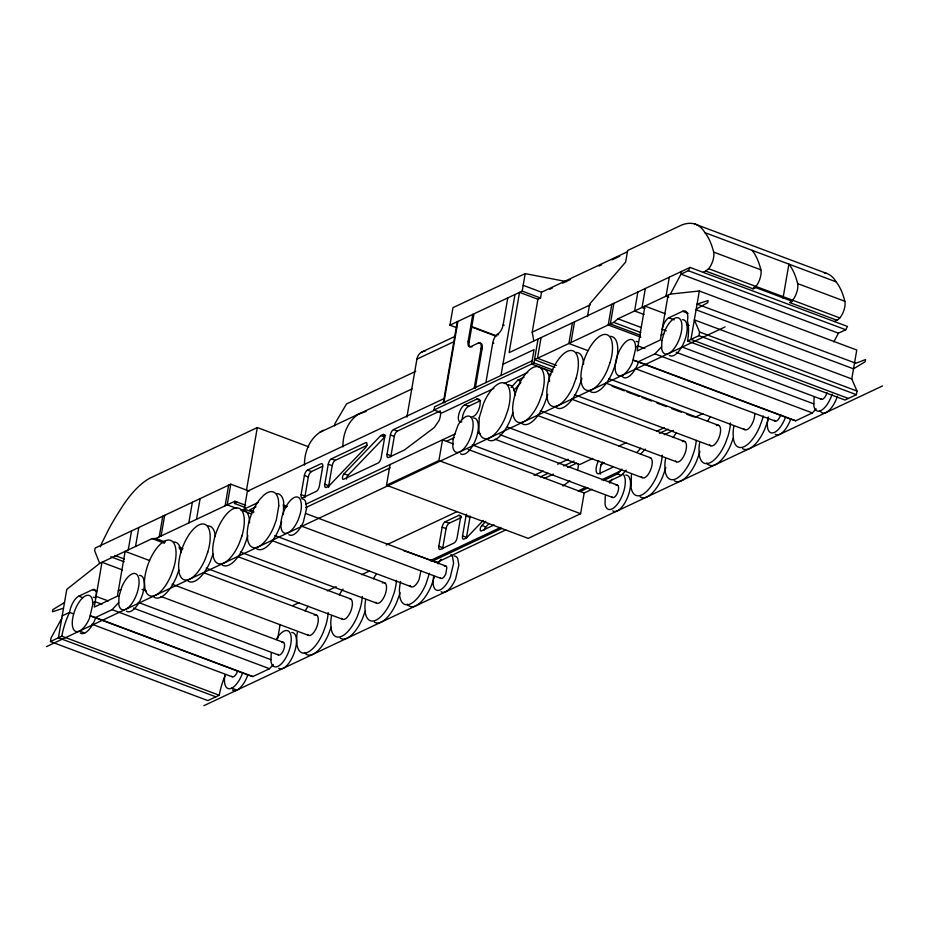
<?xml version="1.0" encoding="UTF-8"?>
<svg xmlns="http://www.w3.org/2000/svg" width="929" height="929" viewBox="0 0 929 929"><rect width="100%" height="100%" fill="white"/><g stroke="black" fill="none" stroke-linecap="round" stroke-linejoin="round"><path stroke-width="1.39" d="M283.345 514.538L283.67 501.915A29.577 12.716 -69.4 0 0 276.691 493.589M271.187 653.331L270.978 661.529A19.219 8.256 -69.4 0 0 284.111 660.507A19.219 8.256 -69.4 0 0 290.452 633.845A19.219 8.256 -69.4 0 0 276.215 639.524M605.255 495.947L605.034 504.133A19.219 8.256 -69.4 0 0 617.309 504.284A19.219 8.256 -69.4 0 0 625.054 478.516L624.137 475.59A19.219 8.256 -69.4 0 0 622.593 473.755M631.406 474.882L631.081 487.504A29.577 12.716 -69.4 0 0 657.221 475.183L659.857 467.926A29.577 12.716 -69.4 0 0 662.226 455.164M814.059 397.566L813.85 405.764A19.219 8.256 -69.4 0 0 821.782 410.037A19.219 8.256 -69.4 0 0 832.163 394.233M224.934 676.033A42.014 18.057 -69.4 0 0 219.244 695.24L207.875 700.594L50.433 641.556L51.06 637.933L61.779 618.296M128.26 549.887L131.535 530.923M135.541 546.461L138.816 527.498M159.219 536.881L162.784 516.199M161.1 535.987L164.677 515.305M188.808 522.934L192.373 502.264M196.518 519.311L200.095 498.629M225.097 505.84L228.673 485.159M249.216 491.093L230.764 484.172L227.187 504.853L236.686 508.418M245.302 507.536L234.445 503.46L234.828 501.254L245.686 505.33M246.51 490.082L257.31 427.561L308.765 446.861M253.733 512.576L244.292 509.022L247.358 491.255L443.957 398.622M301.089 494.611L304.387 475.474A4.645 1.997 -69.4 0 1 307.499 470.097L321.051 463.71A4.645 1.997 -69.4 0 1 322.677 466.857L319.379 485.995A4.645 1.997 -69.4 0 1 316.266 491.371L302.715 497.758A4.645 1.997 -69.4 0 1 301.089 494.611L305.026 496.086A4.645 1.997 -69.4 0 0 304.921 497.63M277.701 638.595L280.14 624.497M305.026 496.086L308.323 476.96A4.645 1.997 -69.4 0 1 311.436 471.572L322.514 466.346M334.591 425.865L334.997 423.473L346.552 403.929L415.716 371.345M324.79 484.241L328.251 464.233A4.645 1.997 -69.4 0 1 331.351 458.856L365.747 442.657A3.24 1.393 -69.4 0 1 366.955 443.714A3.24 1.393 -69.4 0 1 366.107 447.07L328.611 486.366L326.427 487.388A4.645 1.997 -69.4 0 1 324.79 484.241L328.727 485.716A4.645 1.997 -69.4 0 0 328.634 487.272M328.727 485.716L332.187 465.708A4.645 1.997 -69.4 0 1 335.288 460.331L367.129 445.328M440.52 412.093A10.324 4.436 -69.4 0 1 439.057 420.57L434.4 427.433L404.44 449.996L388.67 457.428A4.645 1.997 -69.4 0 1 387.033 454.281L390.366 434.969A4.645 1.997 -69.4 0 1 393.478 429.593L435.027 410.014M390.854 456.824A4.645 1.997 -69.4 0 1 390.97 455.756L394.302 436.444A4.645 1.997 -69.4 0 1 397.415 431.068L440.265 410.873M591.901 489.339L584.19 492.974L580.613 513.691L528.206 538.379L386.51 485.252L390.087 464.535M406.89 417.167L416.912 359.128A12.414 10.254 64.8 0 1 425.203 351.034M493.926 388.427L441.902 412.94L434.029 409.991L434.586 406.774L532.131 360.812M456.696 327.682L449.938 325.15L452.957 307.662L525.199 273.625L566.469 281.592M457.289 321.678L443.296 402.675M457.916 321.388L443.934 402.373L444.979 402.768M386.51 485.252L438.918 460.552L442.494 439.847L453.189 443.853M471.92 346.97L470.864 346.575A7.746 3.333 -69.4 0 1 468.146 341.326L472.803 314.374L473.848 314.768L469.191 341.721A7.746 3.333 -69.4 0 0 470.109 346.947M458.81 515.374A4.645 1.997 -69.4 0 1 460.436 518.521L457.138 537.647A4.645 1.997 -69.4 0 1 454.026 543.024L440.474 549.411A4.645 1.997 -69.4 0 1 438.836 546.264L442.146 527.138A4.645 1.997 -69.4 0 1 445.258 521.75L458.81 515.374L461.423 516.35M442.668 548.807A4.645 1.997 -69.4 0 1 442.773 547.738L446.083 528.613A4.645 1.997 -69.4 0 1 449.183 523.236L461.504 517.43M470.864 346.575L478.354 343.045A7.746 3.333 -69.4 0 1 481.083 348.294L474.208 388.113L475.253 388.496L482.128 348.689A7.746 3.333 -69.4 0 0 479.91 343.254M485.902 382.597L492.776 342.778A7.746 3.333 -69.4 0 1 497.956 333.813A7.746 3.333 -69.4 0 0 503.135 324.848L507.791 297.895M483.254 520.449L466.37 538.019L464.186 539.052A4.645 1.997 -69.4 0 1 462.549 535.905L466.01 515.897A4.645 1.997 -69.4 0 1 466.474 514.178M466.381 538.437A4.645 1.997 -69.4 0 1 466.486 537.38L469.946 517.372A4.645 1.997 -69.4 0 1 470.213 516.222M500.998 375.49L514.991 294.505M449.938 325.15L522.179 291.114L525.199 273.625M533.792 340.722L532.212 332.176L537.903 299.243L540.55 298L541.549 292.217L627.156 251.887M434.029 409.991L533.943 362.914L538.065 339.027M541.073 337.61L537.496 358.292L556.494 365.411M572.45 322.827L568.885 343.498L587.883 350.628M570.975 342.522L574.54 321.84M587.5 316.592L589.66 304.05L625.658 262.036L627.656 250.482L681.584 225.073A82.309 35.383 -69.4 0 1 704.925 232.645L836.123 281.847A123.464 53.081 -69.4 0 1 844.833 301.286A11.671 5.017 -69.4 0 1 840.339 317.323L838.109 319.611L834.358 321.539M611.816 304.282L608.24 324.953L640.813 337.169M613.906 303.295L610.33 323.977L640.186 335.172M637.875 291.996L634.6 310.971L644.099 314.525M645.341 288.478L642.067 307.453L644.784 308.463M669.31 277.19L666.035 296.154L668.752 297.175M668.067 295.201L660.322 340.014L637.189 350.918L644.935 306.094L665.292 313.735M681.468 271.454L681.003 274.136L670.413 294.087L617.971 318.798L613.721 322.375L534.5 359.697L554.857 367.338M666.244 330.829L662.18 329.307A9.929 4.262 -69.4 0 1 668.81 317.811L682.641 311.296A13.714 5.899 -69.4 0 1 686.496 311.947L686.995 312.736A13.714 5.899 -69.4 0 1 687.414 320.911A42.014 18.057 -69.4 0 1 687.576 341.013L845.007 400.039L856.375 394.686L857.002 391.063L851.777 378.927L856.77 350.024L699.328 290.998L690.967 339.41L848.409 398.448M687.576 341.013L698.945 335.648L699.572 332.025L694.346 319.901L851.777 378.927M703.16 272.336L705.808 271.094L753.047 288.803L755.66 287.572L755.858 286.434L753.454 287.56M783.008 298.197L788.895 264.126A123.464 53.081 -69.4 0 1 797.605 283.577A11.671 5.017 -69.4 0 1 793.099 299.602L791.996 300.903M837.006 320.284L789.778 302.575L792.391 301.344L792.588 300.206M429.419 573.274L425.923 584.167A29.577 12.716 -69.4 0 1 399.784 596.476L399.4 590.635A29.577 12.716 -69.4 0 1 400.573 581.473M433.808 578.872L434.377 576.456M95.606 617.878L94.746 620.235A19.219 8.256 -69.4 0 1 80.242 632.997M178.856 570.22L176.22 577.478A29.577 12.716 -69.4 0 1 153.889 597.126M212.985 554.137L210.349 561.395A29.577 12.716 -69.4 0 1 188.018 581.043M281.615 521.808L278.979 529.065A29.577 12.716 -69.4 0 1 256.648 548.714M242.539 672.979L241.691 675.337A19.219 8.256 -69.4 0 1 229.242 688.737A19.219 8.256 -69.4 0 1 224.923 675.139M273.277 664.641L269.515 668.706L252.874 676.544L247.788 674.942L246.94 677.299A19.219 8.256 -69.4 0 1 232.436 690.061M331.038 627.284L328.401 634.542A29.577 12.716 -69.4 0 1 304.387 652.495M365.178 611.212L362.531 618.47A29.577 12.716 -69.4 0 1 340.2 638.107M433.471 579.789L431.161 586.129A29.577 12.716 -69.4 0 1 407.146 604.071M512.913 412.824L510.276 420.082A29.577 12.716 -69.4 0 1 487.946 439.731M638.467 362.101L637.608 364.458A19.219 8.256 -69.4 0 1 621.559 375.374M733.364 437.733L730.728 444.991A29.577 12.716 -69.4 0 1 706.714 462.932M785.411 417.202L784.552 419.56A19.219 8.256 -69.4 0 1 771.558 432.926A19.219 8.256 -69.4 0 1 768.271 417.016M816.15 408.876L812.387 412.929L795.747 420.767L790.66 419.176L789.801 421.522A19.219 8.256 -69.4 0 1 775.297 434.284M286.387 505.957L284.193 510.335A19.207 8.256 -69.4 0 0 283.624 532.712A19.207 8.256 -69.4 0 0 298.128 519.961C300.59 513.551 302.819 506.142 300.241 499.419A19.207 8.256 -69.4 0 0 286.399 505.933M438.151 563.868L438.569 563.02A19.207 8.256 -69.4 0 1 441.089 559.258M609.761 483.15L610.272 482.128A19.219 8.256 -69.4 0 1 612.141 479.225M838.446 333.174L681.003 274.136L688.308 270.699L690.038 267.424L847.48 326.451L845.738 329.737L838.446 333.174L833.812 341.895M344.078 473.79L343.312 474.858A3.24 1.393 -69.4 0 0 342.476 478.203A3.24 1.393 -69.4 0 0 343.684 479.259L378.068 463.06A4.645 1.997 -69.4 0 0 381.169 457.683L384.629 437.675A4.645 1.997 -69.4 0 0 382.992 434.528L380.809 435.562L344.078 473.79L348.015 475.265L384.745 437.036L380.809 435.562M348.015 475.265L347.249 476.333A3.24 1.393 -69.4 0 0 346.412 479.074M485.809 521.308L481.071 526.511A3.24 1.393 -69.4 0 0 480.223 529.855A3.24 1.393 -69.4 0 0 481.431 530.923L494.17 524.92M488.747 523.828L485.008 527.986A3.24 1.393 -69.4 0 0 484.253 530.053M511.159 387.532L517.801 380.158L524.002 377.244M513.598 390.656L520.914 382.551M603.397 480.595L617.553 473.929L621.873 469.133M637.015 452.365L640.789 448.173M608.623 481.466L621.489 475.404L626.239 470.144M640.487 454.351L645.249 449.079M247.788 674.942L90.357 615.904L95.443 617.506L112.084 609.668L118.668 602.573M790.66 419.176L633.218 360.138L638.304 361.729L654.945 353.891L661.529 346.796M234.828 501.254L155.828 538.472L152.17 538.634L99.647 563.38L66.772 589.392L58.411 637.805L215.853 696.843M562.939 486.03L569.86 480.827M705.808 271.094L709.141 268.121A11.671 5.017 -69.4 0 0 713.635 252.096A123.464 53.081 -69.4 0 0 704.925 232.645M753.047 288.803L756.369 285.83A11.671 5.017 -69.4 0 0 760.863 269.805A123.464 53.081 -69.4 0 0 752.153 250.354M789.778 302.575L790.869 301.902M549.713 289.256L552.314 288.036M562.695 283.148L570.476 279.478M599.019 266.031L601.62 264.8M611.99 259.911L619.782 256.241M257.31 427.561L149.836 478.191A82.309 35.383 -69.4 0 0 119.504 511.055A123.464 53.081 -69.4 0 0 108.867 528.996L101.935 542.884A11.671 5.017 -69.4 0 0 100.483 546.798M421.383 352.23L455.28 336.252M416.912 359.128L454.42 341.454M319.773 432.38L412.011 388.926M532.212 332.176L590.379 304.782M690.038 267.424L509.115 352.66L519.532 292.356L537.903 299.243M230.764 484.172L95.153 548.064L94.688 550.746L99.647 563.38M502.937 364.273L534.07 349.606L531.574 364.029L552.848 372.006M234.445 503.46L237.081 502.217M504.331 383.526L527.742 372.494M461.818 421.847A9.313 4.006 -69.4 0 1 458.543 415.542A9.313 4.006 -69.4 0 1 464.767 404.765L476.682 399.145L480.607 400.631L468.704 406.24A9.313 4.006 -69.4 0 0 462.259 419.153M244.292 509.022L258.169 502.496M256.009 506.839L249.808 509.754L253.861 511.275M64.507 602.515L52.837 609.633L52.477 611.77L63.52 608.193M50.433 641.556L61.813 636.202A42.014 18.057 -69.4 0 1 69.559 612.374A13.714 5.899 -69.4 0 1 73.124 602.329L74.006 600.889A13.714 5.899 -69.4 0 1 78.791 596.174L92.621 589.66L96.686 591.181M471.34 417.365L473.72 416.238A9.313 4.006 -69.4 0 0 479.956 405.462A9.313 4.006 -69.4 0 0 476.682 399.145M62.208 615.834L69.559 612.374L73.635 613.895M92.691 602.909L95.176 601.737L101.969 604.28M118.32 590.832L120.805 589.66M635.552 347.132L638.049 345.96L644.831 348.503M661.181 335.055L663.678 333.883M305.629 504.331L455.361 433.785M305.664 507.64L390.122 467.844M446.431 441.321L454.153 437.687M46.45 646.642L725.108 326.892M386.209 545.009L456.894 511.705M534.117 475.323L543.279 471.003M557.679 464.221L568.142 459.286M540.318 476.96L548.11 473.291M563.694 465.952L574.087 461.051M544.255 478.435L553.347 474.162M567.631 467.426L576.723 463.141M592.667 458.461L579.661 464.593L499.907 434.691M618.679 446.21L626.483 442.529M656.803 431.23L664.247 427.723M292.972 605.499L299.37 602.491M659.497 433.297L668.183 429.198M694.938 417.318L702.777 413.626M327.356 590.867L336.17 586.722M361.753 574.668L369.545 570.998M600.564 464.732L604.465 462.897M664.305 434.702L673.409 430.417M431.102 560.222L500.626 527.463M578.012 491L585.885 487.295M601.62 479.875L619.98 471.224M501.857 528.438L432.995 560.884L436.978 562.37L505.794 529.913M580.253 491.499L587.964 487.864M203.892 705.68L882.55 385.93M366.154 411.373L358.199 414.276A45.219 37.346 64.8 0 0 342.929 446.895M670.413 294.087L699.328 290.998M507.989 384.618L511.159 385.616A29.577 12.716 -69.4 0 1 515.247 395.139M649.568 457.532L650.73 457.892A10.8 4.645 -69.4 0 1 651.368 467.833L650.405 470.48A10.8 4.645 -69.4 0 1 641.393 476.612M283.171 505.016L287.189 506.421M284.135 505.446L286.759 506.363M403.488 550.583L436.932 562.359M695.008 224.075L826.206 273.265M713.635 252.096L760.863 269.805M797.605 283.577L844.833 301.286M708.63 268.713L839.828 317.915M755.66 287.572L792.391 301.344M688.308 270.699L845.738 329.737M682.641 311.296L688.075 313.328M668.81 317.811L674.245 319.855M686.461 324.43L689.167 325.452M699.572 332.025L857.002 391.063M698.945 335.648L856.375 394.686M617.971 318.798L641.045 327.461M523.178 285.331L541.549 292.217M681.48 346.796L821.677 399.365M613.721 322.375L640.859 332.559M522.179 291.114L540.55 298M676.219 352.3L813.723 403.86M654.945 353.891L812.387 412.929M638.304 361.729L795.747 420.767M635.204 368.592L775.413 421.174M503.135 324.848L504.192 325.231M471.131 326.334L496.794 335.961M470.829 326.753L474.882 328.274M476.24 328.785L494.89 335.775M608.588 378.602L744.744 429.651M605.662 383.027L718.895 425.482M612.141 386.278L624.358 390.854M627.075 391.875L639.291 396.451M642.009 397.473L651.508 401.038M656.931 403.07L666.43 406.635M671.864 408.667L681.363 412.232M686.786 414.264L693.58 416.819M492.776 342.778L493.833 343.173M533.943 362.914L552.941 370.032M478.354 343.045L479.41 343.44M468.146 341.326L469.191 341.721M481.083 348.294L482.128 348.689M548.226 373.737L550.932 374.747M574.459 394.674L710.615 445.734M571.532 399.11L684.766 441.565M517.801 380.158L520.426 381.145M540.33 410.757L676.486 461.818M537.496 415.437L650.73 457.892M464.767 404.754L468.704 406.24M507.455 427.096L642.253 477.645M617.553 473.929L621.489 475.404M477.471 432.635L480.165 433.646M494.994 439.208L617.68 485.205M472.222 444.875L612.42 497.445M468.053 449.427L584.19 492.974M393.478 429.593L397.415 431.068M390.366 434.969L394.302 436.444M382.992 434.528L385.616 435.515M438.918 460.552L580.613 513.691M387.033 454.281L390.97 455.756M331.351 458.856L335.288 460.331M328.251 464.233L332.187 465.708M466.01 515.897L469.946 517.372M481.837 525.442L485.774 526.917M307.499 470.097L311.436 471.572M445.258 521.75L449.183 523.236M304.387 475.474L308.323 476.96M442.146 527.138L446.083 528.613M462.549 535.905L466.486 537.38M438.836 546.264L442.773 547.738M305.78 513.528L445.978 566.098M283.473 506.491L286.178 507.501M300.531 525.768L440.729 578.337M240.762 509.94L251.62 514.016M274.798 535.568L410.955 586.629M271.593 540.423L384.838 582.878M240.39 552.07L376.547 603.13M237.464 556.494L350.709 598.961M155.828 538.472L165.327 542.037M178.902 547.123L182.967 548.656M152.17 538.634L164.387 543.21M179.32 548.807L182.026 549.829M206.261 568.153L342.418 619.213M203.335 572.578L316.568 615.044M149.557 560.524L125.136 551.373L117.391 596.186L94.259 607.09L101.993 562.266L122.361 569.907M114.952 555.496L124.416 559.037M110.783 556.773L124.196 561.813M172.132 584.236L308.289 635.285M142.102 589.427L146.155 590.937M160.984 596.499L283.659 642.496M138.119 602.364L278.317 654.933M133.346 608.077L270.85 659.636M108.321 600.958L96.105 596.372A9.929 4.262 -69.4 0 0 92.621 589.66M78.791 596.174L82.855 597.695M112.084 609.668L269.515 668.706M95.443 617.506L252.874 676.544M91.959 624.23L232.157 676.8M79.488 631.081L84.736 633.044M231.681 688.145L236.93 690.108M61.813 636.202L219.244 695.24M430.812 560.292L430.87 561.174M420.907 570.963L419.107 579.452A10.8 4.645 -69.4 0 1 410.084 585.584M824.174 272.754A82.309 35.383 -69.4 0 1 836.123 281.847M304.491 464.999A45.219 37.346 64.8 0 1 323.408 430.232M600.587 474.069A9.313 4.006 -69.4 0 1 602.666 461.98M497.944 334.928A7.746 3.333 -69.4 0 1 498.478 334.51M139.524 575.399A19.219 8.256 -69.4 0 1 141.94 596.104A19.219 8.256 -69.4 0 1 126.507 611.189M682.374 441.635A10.962 4.715 -69.4 0 1 685.23 452.806A10.962 4.715 -69.4 0 1 675.615 460.958M396.428 580.393A29.577 12.716 -69.4 0 1 394.059 593.155L391.423 600.413A29.577 12.716 -69.4 0 1 365.283 612.734L364.9 606.892A29.577 12.716 -69.4 0 1 365.608 600.111M373.342 578.837A29.577 12.716 -69.4 0 1 376.408 574.11M382.434 582.947A10.962 4.715 -69.4 0 1 385.303 594.119A10.962 4.715 -69.4 0 1 375.688 602.271M399.981 592.69A29.577 12.716 -69.4 0 1 399.307 595.129L396.671 602.387A29.577 12.716 -69.4 0 1 374.341 622.035M636.121 341.419A19.219 8.256 -69.4 0 1 638.188 342.069M576.247 352.451A29.577 12.716 -69.4 0 1 583.586 364.145M581.856 378.231A29.577 12.716 -69.4 0 1 581.182 380.669L578.535 387.927A29.577 12.716 -69.4 0 1 556.216 407.564M610.376 336.368A29.577 12.716 -69.4 0 1 615.312 364.586L612.675 371.844A29.577 12.716 -69.4 0 1 590.345 391.492M444.41 566.086A6.689 2.88 -69.4 0 1 446.837 567.758L445.781 573.901A6.689 2.88 -69.4 0 1 440.183 577.699M237.58 671.202A6.793 2.926 -69.4 0 1 231.611 676.266M282.068 642.485A6.793 2.926 -69.4 0 1 283.775 649.592A6.793 2.926 -69.4 0 1 277.771 654.283M616.113 485.182A6.689 2.88 -69.4 0 1 617.797 492.184A6.689 2.88 -69.4 0 1 611.886 496.806M826.996 392.723A6.793 2.926 -69.4 0 1 821.039 399.052M780.732 414.52A6.793 2.926 -69.4 0 1 777.445 420.349A6.793 2.926 -69.4 0 1 774.31 420.175M450.89 554.648A19.207 8.256 -69.4 0 1 452.435 556.494L453.607 563.195L450.321 577.037A19.207 8.256 -69.4 0 1 437.873 590.426A19.207 8.256 -69.4 0 1 433.553 576.828M454.072 555.972A19.207 8.256 -69.4 0 1 457.683 558.468L458.856 565.169L455.57 578.999A19.207 8.256 -69.4 0 1 441.066 591.75M173.92 542.013A29.577 12.716 -69.4 0 1 181.178 552.523M93.26 597.196A19.219 8.256 -69.4 0 1 95.315 597.846M696.262 440.416A29.577 12.716 -69.4 0 1 693.986 451.842L691.35 459.1A29.577 12.716 -69.4 0 1 665.21 471.421L664.839 465.58A29.577 12.716 -69.4 0 1 665.536 458.798M673.27 437.524A29.577 12.716 -69.4 0 1 676.347 432.798M328.169 612.559A29.577 12.716 -69.4 0 1 325.789 625.322L323.153 632.579A29.577 12.716 -69.4 0 1 297.013 644.889L296.641 639.059A29.577 12.716 -69.4 0 1 297.338 632.277M305.072 611.003A29.577 12.716 -69.4 0 1 308.149 606.265M665.791 467.461A29.577 12.716 -69.4 0 1 665.106 469.9L662.47 477.158A29.577 12.716 -69.4 0 1 640.139 496.794M473.593 418.004A19.219 8.256 -69.4 0 1 477.192 420.5L478.121 423.415A19.219 8.256 -69.4 0 1 472.884 445.421A19.219 8.256 -69.4 0 1 460.575 453.805M625.774 475.067A19.219 8.256 -69.4 0 1 629.386 477.564L630.303 480.479A19.219 8.256 -69.4 0 1 625.078 502.496A19.219 8.256 -69.4 0 1 612.757 510.869M763.232 416.018A29.577 12.716 -69.4 0 1 762.244 419.687L759.608 426.945A29.577 12.716 -69.4 0 1 733.48 439.254L733.097 433.425A29.577 12.716 -69.4 0 1 733.794 426.643M730.496 423.009A29.577 12.716 -69.4 0 1 728.115 435.771L725.479 443.017A29.577 12.716 -69.4 0 1 699.34 455.338L698.968 449.497A29.577 12.716 -69.4 0 1 699.665 442.715M707.399 421.441A29.577 12.716 -69.4 0 1 710.476 416.715M699.92 451.378A29.577 12.716 -69.4 0 1 699.235 453.816L696.599 461.074A29.577 12.716 -69.4 0 1 674.268 480.723M768.48 417.992A29.577 12.716 -69.4 0 1 767.493 421.65L764.857 428.908A29.577 12.716 -69.4 0 1 742.526 448.556M242.19 509.847A29.577 12.716 -69.4 0 1 249.553 522.76M247.799 535.627A29.577 12.716 -69.4 0 1 247.114 538.065L244.478 545.311A29.577 12.716 -69.4 0 1 222.147 564.96M837.412 396.207A19.219 8.256 -69.4 0 1 820.017 410.641M301.89 498.896A19.207 8.256 -69.4 0 1 305.49 501.393L306.663 508.093L303.377 521.935A19.207 8.256 -69.4 0 1 288.873 534.674M362.298 596.476A29.577 12.716 -69.4 0 1 359.929 609.238L357.282 616.496A29.577 12.716 -69.4 0 1 331.154 628.817L330.77 622.976A29.577 12.716 -69.4 0 1 331.467 616.194M339.213 594.92A29.577 12.716 -69.4 0 1 343.08 589.137M208.05 525.93A29.577 12.716 -69.4 0 1 215.307 536.451M754.731 413.51A10.962 4.715 -69.4 0 1 750.632 426.318A10.962 4.715 -69.4 0 1 743.874 428.792M682.397 319.622A19.219 8.256 -69.4 0 1 684.801 340.328A19.219 8.256 -69.4 0 1 669.379 355.424M716.503 425.552A10.962 4.715 -69.4 0 1 719.36 436.723A10.962 4.715 -69.4 0 1 709.744 444.875M291.718 632.463A19.219 8.256 -69.4 0 1 294.121 653.168A19.219 8.256 -69.4 0 1 278.7 668.265M598.729 460.505A9.313 4.006 -69.4 0 0 596.093 470.306A9.313 4.006 -69.4 0 0 599.577 473.511L611.479 467.902A9.313 4.006 -69.4 0 0 612.757 467.032M578.279 463.745A10.324 4.436 -69.4 0 1 577.583 469.969M542.118 368.534A29.577 12.716 -69.4 0 1 549.48 381.447M547.727 394.314A29.577 12.716 -69.4 0 1 547.042 396.753L544.406 403.999A29.577 12.716 -69.4 0 1 522.075 423.647M314.176 615.103A10.962 4.715 -69.4 0 1 317.033 626.285A10.962 4.715 -69.4 0 1 307.418 634.426M349.594 598.694A10.962 4.715 -69.4 0 1 350.697 611.433A10.962 4.715 -69.4 0 1 341.547 618.354M92.784 604.431L89.498 618.261A19.219 8.256 -69.4 0 1 73.902 629.92A19.219 8.256 -69.4 0 1 78.57 602.909A19.219 8.256 -69.4 0 1 92.54 600.633L92.784 604.431M118.993 596.267L118.784 604.465A19.219 8.256 -69.4 0 0 132.766 602.189A19.219 8.256 -69.4 0 0 137.434 575.179A19.219 8.256 -69.4 0 0 121.838 586.838L118.993 596.267M278.793 505.794L276.366 519.834L273.73 527.091A29.577 12.716 -69.4 0 1 247.59 539.412L247.219 533.571A29.577 12.716 -69.4 0 1 259.516 499.732L263.627 495.308A29.577 12.716 -69.4 0 1 278.421 499.953L278.793 505.794M453.062 438.871L452.853 447.07A19.219 8.256 -69.4 0 0 465.127 447.221A19.219 8.256 -69.4 0 0 472.873 421.441L471.944 418.526A19.219 8.256 -69.4 0 0 458.09 425.064L453.062 438.871M479.213 417.818L478.888 430.429A29.577 12.716 -69.4 0 0 505.028 418.12L507.664 410.862A29.577 12.716 -69.4 0 0 505.91 383.642L502.74 382.643A29.577 12.716 -69.4 0 0 483.579 403.291L479.213 417.818M635.657 348.654L632.37 362.496A19.219 8.256 -69.4 0 1 616.763 374.155A19.219 8.256 -69.4 0 1 621.431 347.144A19.219 8.256 -69.4 0 1 635.413 344.868L635.657 348.654M661.866 340.502L661.657 348.689A19.219 8.256 -69.4 0 0 675.638 346.412A19.219 8.256 -69.4 0 0 680.295 319.413A19.219 8.256 -69.4 0 0 664.699 331.061L661.866 340.502M696.704 308.858L696.088 309.798L853.519 368.836L865.189 361.706L865.561 359.569L854.877 363.622L854.994 362.914L697.064 304.108L708.119 300.543L707.747 302.668L696.704 308.858M173.607 568.258L170.971 575.515A29.577 12.716 -69.4 0 1 144.831 587.825L144.448 581.995A29.577 12.716 -69.4 0 1 164.932 540.957A29.577 12.716 -69.4 0 1 173.607 568.258M207.736 552.174L205.1 559.432A29.577 12.716 -69.4 0 1 178.96 571.741L178.589 565.912A29.577 12.716 -69.4 0 1 199.061 524.873A29.577 12.716 -69.4 0 1 207.736 552.174M241.865 536.091L239.229 543.349A29.577 12.716 -69.4 0 1 213.089 555.658L212.718 549.829A29.577 12.716 -69.4 0 1 233.191 508.79A29.577 12.716 -69.4 0 1 241.865 536.091M541.793 394.779L539.157 402.036A29.577 12.716 -69.4 0 1 513.029 414.346L512.645 408.516A29.577 12.716 -69.4 0 1 533.13 367.478A29.577 12.716 -69.4 0 1 541.793 394.779M575.934 378.695L573.286 385.953A29.577 12.716 -69.4 0 1 547.158 398.274L546.775 392.433A29.577 12.716 -69.4 0 1 567.259 351.406A29.577 12.716 -69.4 0 1 575.934 378.695M610.063 362.624L607.427 369.87A29.577 12.716 -69.4 0 1 581.287 382.191L580.915 376.35A29.577 12.716 -69.4 0 1 601.388 335.323A29.577 12.716 -69.4 0 1 610.063 362.624"/></g></svg>
